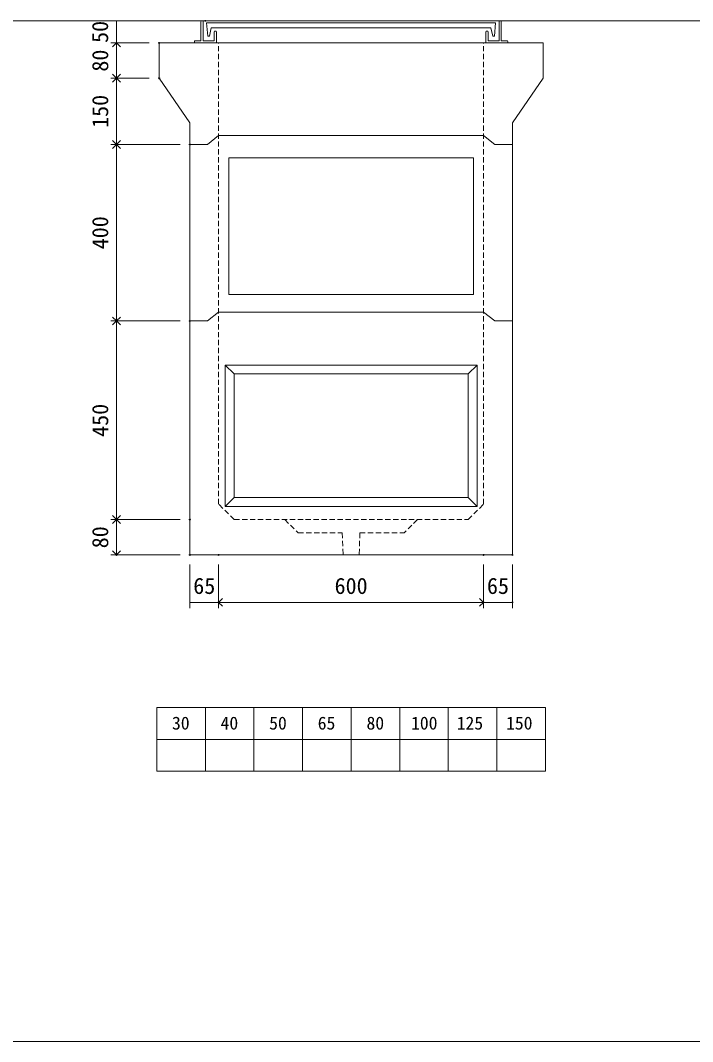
# Model space of a CAD drawing. Units: millimetres, scale not verified. Extents: x -4890 to 4890, y -2291 to 2291.
# Drawn here: x 1846 to 3368, y -1984 to 330 of the extents above; entities that cross this region are included whole.
import ezdxf
from ezdxf.enums import TextEntityAlignment as Align

# ---------------------------------------------------------------- set-up
doc = ezdxf.new("R2010")
doc.units = ezdxf.units.MM
doc.header["$LTSCALE"] = 10
doc.header["$PDMODE"] = 32
doc.header["$PDSIZE"] = 2
doc.linetypes.add('DASHED1', pattern=[1.8, 1.2, -0.6])
doc.linetypes.add('USER2', pattern=[50.8, 31.75, -6.35, 6.35, -6.35])
doc.layers.add('0-1_Defpoints', color=7, linetype='Continuous')
for name, color, linetype, lineweight in [('0-2_waku', 7, 'Continuous', 18), ('0-3_gaikei', 7, 'Continuous', 18), ('0-4_kakure', 7, 'DASHED1', 5), ('0-5_sunpou', 7, 'Continuous', 5), ('0-9_uchigawa', 6, 'Continuous', 18), ('0-B_futa', 3, 'Continuous', 18), ('0-C_GL', 4, 'Continuous', 18), ('0-E_文字１', 7, 'Continuous', 18), ('1-3_uchigawa2', 6, 'USER2', 18)]:
    doc.layers.add(name, color=color, linetype=linetype, lineweight=lineweight)
doc.styles.add('ＭＳ ゴシック', font='')
doc.styles.get('ＭＳ ゴシック').set_extended_font_data('MS Gothic')

# ---------------------------------------------------------------- blocks, each defined once
blk = doc.blocks.new('_Open90')
at = {"layer": '0-5_sunpou'}
blk.add_line((0, 0), (-1, 0), dxfattribs=at)
blk.add_lwpolyline([(-0.5, 0.5), (0, 0), (-0.5, -0.5)], dxfattribs=at)
blk = doc.blocks.new('D60')
at = {"layer": '0-1_Defpoints'}
for p in [(3607.33, 2492.03), (3511.3, 2412.03), (3607.33, 2412.03)]:
    blk.add_point(p, dxfattribs=at)
at = {"layer": '0-5_sunpou'}
for p, q in [((3585.33, 2492.03), (3498.3, 2492.03)), ((3511.3, 2474.03), (3511.3, 2430.03)), ((3585.33, 2412.03), (3498.3, 2412.03))]:
    blk.add_line(p, q, dxfattribs=at)
at = {"layer": '0-5_sunpou', "xscale": 18, "yscale": 18}
for p, rotation in [((3511.3, 2492.03), 90), ((3511.3, 2412.03), 270)]:
    blk.add_blockref('_Open90', p, dxfattribs=dict(at, rotation=rotation))
at = {"layer": '0-5_sunpou', "style": 'ＭＳ ゴシック'}
blk.add_text('80', height=36.66, rotation=90, dxfattribs=at).set_placement((3503.3, 2427.03), align=Align.BOTTOM_LEFT)
blk = doc.blocks.new('D61')
at = {"layer": '0-1_Defpoints'}
for p in [(3607.33, 2412.03), (3511.3, 2262.03), (3677.33, 2262.03)]:
    blk.add_point(p, dxfattribs=at)
at = {"layer": '0-5_sunpou'}
for p, q in [((3585.33, 2412.03), (3498.3, 2412.03)), ((3511.3, 2394.03), (3511.3, 2280.03)), ((3655.33, 2262.03), (3498.3, 2262.03))]:
    blk.add_line(p, q, dxfattribs=at)
at = {"layer": '0-5_sunpou', "xscale": 18, "yscale": 18}
for p, rotation in [((3511.3, 2412.03), 90), ((3511.3, 2262.03), 270)]:
    blk.add_blockref('_Open90', p, dxfattribs=dict(at, rotation=rotation))
at = {"layer": '0-5_sunpou', "style": 'ＭＳ ゴシック'}
blk.add_text('150', height=36.66, rotation=90, dxfattribs=at).set_placement((3503.3, 2299.53), align=Align.BOTTOM_LEFT)
blk = doc.blocks.new('D62')
at = {"layer": '0-1_Defpoints'}
for p in [(3677.33, 2262.03), (3511.3, 1862.03), (3677.33, 1862.03)]:
    blk.add_point(p, dxfattribs=at)
at = {"layer": '0-5_sunpou'}
for p, q in [((3655.33, 2262.03), (3498.3, 2262.03)), ((3511.3, 2244.03), (3511.3, 1880.03)), ((3655.33, 1862.03), (3498.3, 1862.03))]:
    blk.add_line(p, q, dxfattribs=at)
at = {"layer": '0-5_sunpou', "xscale": 18, "yscale": 18}
for p, rotation in [((3511.3, 2262.03), 90), ((3511.3, 1862.03), 270)]:
    blk.add_blockref('_Open90', p, dxfattribs=dict(at, rotation=rotation))
at = {"layer": '0-5_sunpou', "style": 'ＭＳ ゴシック'}
blk.add_text('400', height=36.66, rotation=90, dxfattribs=at).set_placement((3503.3, 2024.53), align=Align.BOTTOM_LEFT)
blk = doc.blocks.new('D63')
at = {"layer": '0-1_Defpoints'}
for p in [(3677.33, 1862.03), (3511.3, 1412.03), (3677.33, 1412.03)]:
    blk.add_point(p, dxfattribs=at)
at = {"layer": '0-5_sunpou'}
for p, q in [((3655.33, 1862.03), (3498.3, 1862.03)), ((3511.3, 1844.03), (3511.3, 1430.03)), ((3655.33, 1412.03), (3498.3, 1412.03))]:
    blk.add_line(p, q, dxfattribs=at)
at = {"layer": '0-5_sunpou', "xscale": 18, "yscale": 18}
for p, rotation in [((3511.3, 1862.03), 90), ((3511.3, 1412.03), 270)]:
    blk.add_blockref('_Open90', p, dxfattribs=dict(at, rotation=rotation))
at = {"layer": '0-5_sunpou', "style": 'ＭＳ ゴシック'}
blk.add_text('450', height=36.66, rotation=90, dxfattribs=at).set_placement((3503.3, 1599.53), align=Align.BOTTOM_LEFT)
blk = doc.blocks.new('D64')
at = {"layer": '0-1_Defpoints'}
for p in [(3677.33, 1412.03), (3511.3, 1332.03), (3677.33, 1332.03)]:
    blk.add_point(p, dxfattribs=at)
at = {"layer": '0-5_sunpou'}
for p, q in [((3655.33, 1412.03), (3498.3, 1412.03)), ((3511.3, 1394.03), (3511.3, 1350.03)), ((3655.33, 1332.03), (3498.3, 1332.03))]:
    blk.add_line(p, q, dxfattribs=at)
at = {"layer": '0-5_sunpou', "xscale": 18, "yscale": 18}
for p, rotation in [((3511.3, 1412.03), 90), ((3511.3, 1332.03), 270)]:
    blk.add_blockref('_Open90', p, dxfattribs=dict(at, rotation=rotation))
at = {"layer": '0-5_sunpou', "style": 'ＭＳ ゴシック'}
blk.add_text('80', height=36.66, rotation=90, dxfattribs=at).set_placement((3503.3, 1347.03), align=Align.BOTTOM_LEFT)
blk = doc.blocks.new('D65')
at = {"layer": '0-1_Defpoints'}
for p in [(3677.33, 1332.03), (3742.33, 1332.03), (3742.33, 1224.56)]:
    blk.add_point(p, dxfattribs=at)
at = {"layer": '0-5_sunpou'}
for p, q in [((3677.33, 1310.03), (3677.33, 1211.56)), ((3742.33, 1310.03), (3742.33, 1211.56)), ((3677.33, 1224.56), (3742.33, 1224.56))]:
    blk.add_line(p, q, dxfattribs=at)
at = {"layer": '0-5_sunpou', "style": 'ＭＳ ゴシック'}
blk.add_text('65', height=36.66, dxfattribs=at).set_placement((3684.83, 1232.56), align=Align.BOTTOM_LEFT)
blk = doc.blocks.new('D66')
at = {"layer": '0-1_Defpoints'}
for p in [(3742.33, 1332.03), (4342.33, 1332.03), (4342.33, 1224.56)]:
    blk.add_point(p, dxfattribs=at)
at = {"layer": '0-5_sunpou'}
for p, q in [((3742.33, 1310.03), (3742.33, 1211.56)), ((4342.33, 1310.03), (4342.33, 1211.56)), ((3760.33, 1224.56), (4324.33, 1224.56))]:
    blk.add_line(p, q, dxfattribs=at)
at = {"layer": '0-5_sunpou', "xscale": 18, "yscale": 18, "rotation": 180}
blk.add_blockref('_Open90', (3742.33, 1224.56), dxfattribs=at)
at = {"layer": '0-5_sunpou', "xscale": 18, "yscale": 18}
blk.add_blockref('_Open90', (4342.33, 1224.56), dxfattribs=at)
at = {"layer": '0-5_sunpou', "style": 'ＭＳ ゴシック'}
blk.add_text('600', height=36.66, dxfattribs=at).set_placement((4004.83, 1232.56), align=Align.BOTTOM_LEFT)
blk = doc.blocks.new('D67')
at = {"layer": '0-1_Defpoints'}
for p in [(4342.33, 1332.03), (4407.33, 1332.03), (4407.33, 1224.56)]:
    blk.add_point(p, dxfattribs=at)
at = {"layer": '0-5_sunpou'}
for p, q in [((4342.33, 1310.03), (4342.33, 1211.56)), ((4407.33, 1310.03), (4407.33, 1211.56)), ((4342.33, 1224.56), (4407.33, 1224.56))]:
    blk.add_line(p, q, dxfattribs=at)
at = {"layer": '0-5_sunpou', "style": 'ＭＳ ゴシック'}
blk.add_text('65', height=36.66, dxfattribs=at).set_placement((4349.83, 1232.56), align=Align.BOTTOM_LEFT)
blk = doc.blocks.new('D78')
at = {"layer": '0-1_Defpoints'}
for p in [(3712.33, 2542.03), (3511.03, 2492.03), (3607.33, 2492.03)]:
    blk.add_point(p, dxfattribs=at)
at = {"layer": '0-5_sunpou'}
for p, q in [((3690.33, 2542.03), (3498.03, 2542.03)), ((3511.03, 2542.03), (3511.03, 2492.03)), ((3585.33, 2492.03), (3498.03, 2492.03))]:
    blk.add_line(p, q, dxfattribs=at)
at = {"layer": '0-5_sunpou', "style": 'ＭＳ ゴシック'}
blk.add_text('50', height=36.66, rotation=90, dxfattribs=at).set_placement((3503.03, 2492.03), align=Align.BOTTOM_LEFT)

msp = doc.modelspace()

# ---------------------------------------------------------------- linework, layer by layer
at = {"layer": '0-2_waku'}
for p, q in [((2154.96, -1227.04), (2154.96, -1371.04)), ((2154.96, -1227.04), (2154.96, -1371.04)), ((2154.96, -1227.04), (2154.96, -1371.04)), ((2154.96, -1227.04), (2154.96, -1371.04)), ((2154.96, -1227.04), (3034.96, -1227.04)), ((2264.96, -1227.04), (2264.96, -1371.04)), ((2374.96, -1227.04), (2374.96, -1371.04)), ((2374.96, -1227.04), (2374.96, -1371.04)), ((2484.96, -1227.04), (2484.96, -1371.04)), ((2594.96, -1227.04), (2594.96, -1371.04)), ((2704.96, -1227.04), (2704.96, -1371.04)), ((2814.96, -1227.04), (2814.96, -1371.04)), ((2924.96, -1227.04), (2924.96, -1371.04)), ((3034.96, -1227.04), (3034.96, -1371.04)), ((2154.96, -1299.04), (3034.96, -1299.04)), ((2154.96, -1371.04), (3034.96, -1371.04)), ((-1230.06, -1983.71), (4889.94, -1983.71)), ((-1230.06, -1983.71), (4889.94, -1983.71))]:
    msp.add_line(p, q, dxfattribs=at)
at = {"layer": '0-3_gaikei'}
for p, q in [((2159.96, 278.96), (2159.96, 198.96)), ((2159.96, 278.96), (2269.96, 278.96)), ((2159.96, 278.96), (2269.96, 278.96)), ((2159.96, 278.96), (2269.96, 278.96)), ((2159.96, 278.96), (3029.96, 278.96)), ((3029.96, 278.96), (3029.96, 198.96)), ((2229.96, 97.96), (2159.96, 198.96)), ((2959.96, 97.96), (3029.96, 198.96)), ((2229.96, 97.96), (2229.96, -881.04)), ((2959.96, 97.96), (2959.96, 48.96)), ((2229.96, 48.96), (2269.96, 48.96)), ((2229.96, 48.96), (2269.96, 48.96)), ((2229.96, 48.96), (2269.96, 48.96)), ((2269.96, 48.96), (2294.96, 68.96)), ((2294.96, 68.96), (2894.96, 68.96)), ((2894.96, 68.96), (2919.96, 48.96)), ((2959.96, 48.96), (2919.96, 48.96)), ((2959.96, 48.96), (2919.96, 48.96)), ((2959.96, 48.96), (2959.96, -881.04)), ((2269.96, -351.04), (2294.96, -331.04)), ((2294.96, -331.04), (2894.96, -331.04)), ((2894.96, -331.04), (2919.96, -351.04)), ((2229.96, -351.04), (2269.96, -351.04)), ((2229.96, -351.04), (2269.96, -351.04)), ((2229.96, -351.04), (2269.96, -351.04)), ((2959.96, -351.04), (2919.96, -351.04)), ((2959.96, -351.04), (2919.96, -351.04)), ((2229.96, -881.04), (2959.96, -881.04)), ((2229.96, -881.04), (2959.96, -881.04)), ((2229.96, -881.04), (2959.96, -881.04))]:
    msp.add_line(p, q, dxfattribs=at)
for points in [[(2919.96, 48.96), (2959.96, 48.96), (2919.96, 48.96), (2959.96, 48.96)], [(2919.96, -351.04), (2959.96, -351.04), (2919.96, -351.04), (2959.96, -351.04)]]:
    msp.add_lwpolyline(points, close=True, dxfattribs=at)
at = {"layer": '0-4_kakure'}
for p, q in [((2294.96, -766.04), (2294.96, 278.96)), ((2894.96, -766.04), (2894.96, 278.96)), ((2329.96, -801.04), (2294.96, -766.04)), ((2859.96, -801.04), (2894.96, -766.04)), ((2329.96, -801.04), (2859.96, -801.04)), ((2444.96, -801.04), (2474.96, -831.04)), ((2744.96, -801.04), (2714.96, -831.04)), ((2614.96, -831.04), (2612.96, -881.04)), ((2614.96, -831.04), (2714.96, -831.04))]:
    msp.add_line(p, q, dxfattribs=at)
msp.add_lwpolyline([(2474.96, -831.04), (2574.96, -831.04), (2576.96, -881.04)], dxfattribs=at)
at = {"layer": '0-9_uchigawa'}
for p, q in [((2309.96, -451.04), (2309.96, -771.04)), ((2309.96, -451.04), (2879.96, -451.04)), ((2309.96, -451.04), (2329.96, -471.04)), ((2859.96, -471.04), (2879.96, -451.04)), ((2879.96, -451.04), (2879.96, -771.04)), ((2329.96, -471.04), (2329.96, -751.04)), ((2329.96, -471.04), (2329.96, -751.04)), ((2329.96, -471.04), (2859.96, -471.04)), ((2859.96, -471.04), (2859.96, -751.04)), ((2859.96, -471.04), (2859.96, -751.04)), ((2309.96, -771.04), (2329.96, -751.04)), ((2329.96, -751.04), (2594.96, -751.04)), ((2594.96, -751.04), (2859.96, -751.04)), ((2879.96, -771.04), (2859.96, -751.04)), ((2309.96, -771.04), (2594.96, -771.04)), ((2594.96, -771.04), (2879.96, -771.04))]:
    msp.add_line(p, q, dxfattribs=at)
at = {"layer": '0-B_futa'}
for p, q in [((2254.96, 326.96), (2254.96, 283.96)), ((2256.96, 328.96), (2259.96, 328.96)), ((2259.96, 328.96), (2259.96, 283.96)), ((2267.77, 324.46), (2922.1, 324.46)), ((2267.77, 324.46), (2270.26, 294.46)), ((2922.1, 324.46), (2919.85, 294.46)), ((2929.96, 328.96), (2929.96, 283.96)), ((2929.96, 328.96), (2932.96, 328.96)), ((2934.96, 326.96), (2934.96, 283.96)), ((2278.29, 313.46), (2273.97, 294.46)), ((2278.29, 313.46), (2911.63, 313.46)), ((2284.96, 303.96), (2284.96, 283.96)), ((2286.96, 305.96), (2287.96, 305.96)), ((2289.96, 303.96), (2289.96, 278.96)), ((2899.96, 303.96), (2899.96, 278.96)), ((2902.96, 305.96), (2901.96, 305.96)), ((2904.96, 303.96), (2904.96, 283.96)), ((2911.63, 313.46), (2915.95, 294.46)), ((2239.96, 281.96), (2239.96, 280.96)), ((2241.96, 283.96), (2254.96, 283.96)), ((2289.96, 278.96), (2241.96, 278.96)), ((2259.96, 283.96), (2284.96, 283.96)), ((2270.26, 294.46), (2273.97, 294.46)), ((2899.96, 278.96), (2947.96, 278.96)), ((2929.96, 283.96), (2904.96, 283.96)), ((2919.85, 294.46), (2915.95, 294.46)), ((2947.96, 283.96), (2934.96, 283.96)), ((2949.96, 281.96), (2949.96, 280.96))]:
    msp.add_line(p, q, dxfattribs=at)
for centre, start, end in [((2256.96, 326.96), 90, 180), ((2932.96, 326.96), 0, 90), ((2286.96, 303.96), 90, 180), ((2287.96, 303.96), 0, 90), ((2901.96, 303.96), 90, 180), ((2902.96, 303.96), 0, 90), ((2241.96, 281.96), 90, 180), ((2241.96, 280.96), 180, 270), ((2947.96, 281.96), 0, 90), ((2947.96, 280.96), 270, 0)]:
    msp.add_arc(centre, 2, start, end, dxfattribs=at)
at = {"layer": '0-C_GL'}
msp.add_line((-1230.06, 328.96), (4889.94, 328.96), dxfattribs=at)
at = {"layer": '1-3_uchigawa2'}
for p, q in [((2317.96, 18.96), (2595.46, 18.96)), ((2317.96, 18.96), (2317.96, -291.04)), ((2871.96, 18.96), (2594.46, 18.96)), ((2871.96, 18.96), (2871.96, -291.04)), ((2317.96, -291.04), (2594.96, -291.04)), ((2871.96, -291.04), (2594.96, -291.04))]:
    msp.add_line(p, q, dxfattribs=at)

# ---------------------------------------------------------------- block references
at = {"layer": '0-5_sunpou'}
for name in ['D78', 'D60', 'D61', 'D62', 'D63', 'D64', 'D65', 'D66', 'D67']:
    msp.add_blockref(name, (-1447.37, -2213.07), dxfattribs=at)

# ---------------------------------------------------------------- texts
at = {"layer": '0-E_文字１', "style": 'ＭＳ ゴシック'}
for s, p in [('30', (2189.31, -1285.53)), ('40', (2299.31, -1285.53)), ('50', (2409.31, -1285.53)), ('65', (2519.31, -1285.53)), ('80', (2629.72, -1285.53)), ('100', (2730.59, -1285.53)), ('125', (2833.98, -1285.53)), ('150', (2945.74, -1285.53))]:
    msp.add_text(s, height=29.33, dxfattribs=at).set_placement(p, align=Align.BOTTOM_LEFT)

doc.saveas('drawing.dxf')
